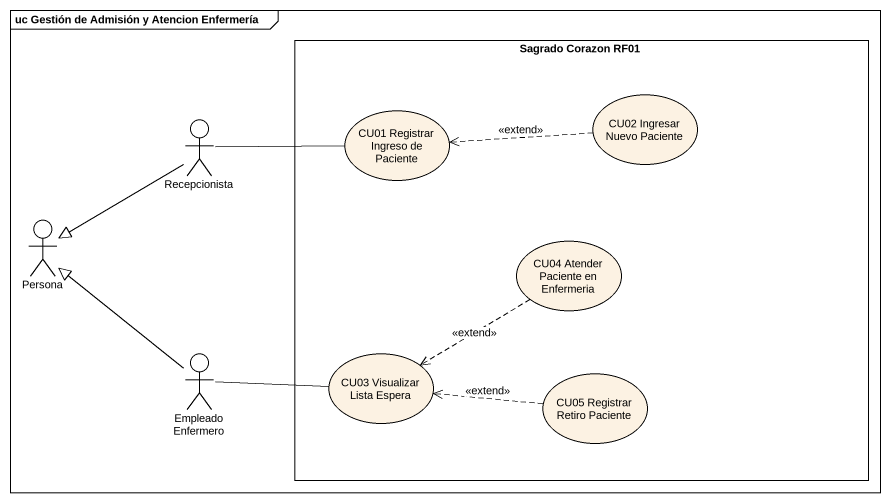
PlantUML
@startuml
mainframe uc Gestión de Admisión y Atencion Enfermería
rectangle "Sagrado Corazon RF01" as Sagrado_Corazon_RF01 {
  usecase "CU01 Registrar Ingreso de Paciente" as CU01_Registrar_Ingreso_de
  usecase "CU02 Ingresar Nuevo Paciente" as CU02_Ingresar_Nuevo_Paciente
  usecase "CU04 Atender Paciente en Enfermeria" as CU04_Atender_Paciente_en
  usecase "CU03 Visualizar Lista Espera" as CU03_Visualizar_Lista_Espera
  usecase "CU05 Registrar Retiro Paciente" as CU05_Registrar_Retiro
}
actor Recepcionista
actor Persona
actor "Empleado Enfermero" as Empleado_Enfermero
Recepcionista -right- CU01_Registrar_Ingreso_de
Recepcionista --|> Persona
CU02_Ingresar_Nuevo_Paciente .left.> CU01_Registrar_Ingreso_de : <<extend>>
CU04_Atender_Paciente_en .left.> CU03_Visualizar_Lista_Espera : <<extend>>
Empleado_Enfermero -up-|> Persona
Empleado_Enfermero -right- CU03_Visualizar_Lista_Espera
CU05_Registrar_Retiro .left.> CU03_Visualizar_Lista_Espera : <<extend>>
@enduml
